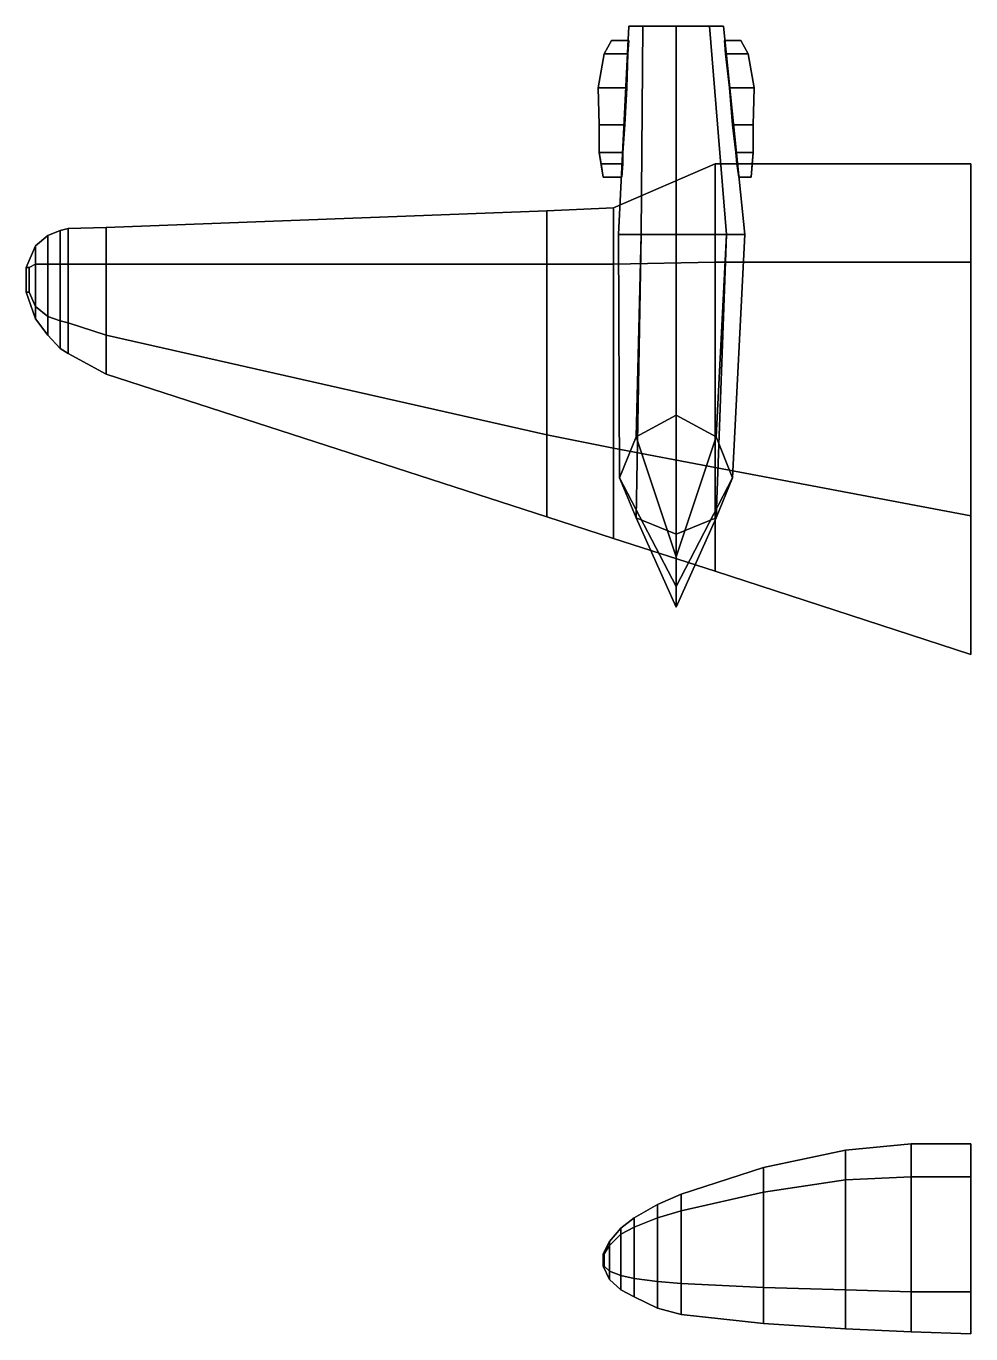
# Model space of a CAD drawing. Extents: x -9.2 to 0, y -6.7 to 6.
import ezdxf

# ---------------------------------------------------------------- set-up
doc = ezdxf.new("R2010")
doc.units = 0
doc.layers.add('WING1', color=5, linetype='CONTINUOUS')

msp = doc.modelspace()

# ---------------------------------------------------------------- linework, layer by layer
at = {"layer": 'WING1'}
for points in [[(-3.195, 6.04, 0.485), (-3.33, 6.04, 0.16), (-3.43, 4.01, -0.1), (-3.21, 4.01, 0.437)], [(-3.33, 6.04, 0.16), (-3.195, 6.04, -0.165), (-3.21, 4.01, -0.637), (-3.43, 4.01, -0.1)], [(-2.87, 6.04, 0.62), (-3.195, 6.04, 0.485), (-3.21, 4.01, 0.437), (-2.87, 4.01, 0.66)], [(-3.195, 6.04, -0.165), (-2.87, 6.04, -0.3), (-2.87, 4.01, -0.86), (-3.21, 4.01, -0.637)], [(-2.545, 6.04, 0.485), (-2.87, 6.04, 0.62), (-2.87, 4.01, 0.66), (-2.38, 4.01, 0.437)], [(-2.87, 6.04, -0.3), (-2.545, 6.04, -0.165), (-2.38, 4.01, -0.637), (-2.87, 4.01, -0.86)], [(-2.41, 6.04, 0.16), (-2.545, 6.04, 0.485), (-2.38, 4.01, 0.437), (-2.2, 4.01, -0.1)], [(-2.545, 6.04, -0.165), (-2.41, 6.04, 0.16), (-2.2, 4.01, -0.1), (-2.38, 4.01, -0.637)], [(-3.5, 5.9, 0.27), (-3.57, 5.77, 0.32), (-3.34, 5.77, 0.32), (-3.33, 5.9, 0.27)], [(-3.57, 5.77, -0.05), (-3.57, 5.77, 0.32), (-3.5, 5.9, 0.27), (-3.5, 5.9)], [(-3.33, 5.9), (-3.34, 5.77, -0.05), (-3.57, 5.77, -0.05), (-3.5, 5.9)], [(-3.5, 5.9), (-3.5, 5.9, 0.27), (-3.33, 5.9, 0.27), (-3.33, 5.9)], [(-2.4, 5.9, 0.27), (-2.39, 5.77, 0.32), (-2.17, 5.77, 0.32), (-2.24, 5.9, 0.27)], [(-2.24, 5.9, 0.27), (-2.24, 5.9), (-2.4, 5.9), (-2.4, 5.9, 0.27)], [(-2.24, 5.9), (-2.17, 5.77, -0.05), (-2.39, 5.77, -0.05), (-2.4, 5.9)], [(-2.17, 5.77, 0.32), (-2.17, 5.77, -0.05), (-2.24, 5.9), (-2.24, 5.9, 0.27)], [(-3.57, 5.77, 0.32), (-3.63, 5.44, 0.32), (-3.35, 5.44, 0.32), (-3.34, 5.77, 0.32)], [(-3.63, 5.44, -0.09), (-3.63, 5.44, 0.32), (-3.57, 5.77, 0.32), (-3.57, 5.77, -0.05)], [(-3.34, 5.77, -0.05), (-3.35, 5.44, -0.09), (-3.63, 5.44, -0.09), (-3.57, 5.77, -0.05)], [(-2.17, 5.77, -0.05), (-2.11, 5.44, -0.09), (-2.35, 5.44, -0.09), (-2.39, 5.77, -0.05)], [(-2.39, 5.77, 0.32), (-2.35, 5.44, 0.32), (-2.11, 5.44, 0.32), (-2.17, 5.77, 0.32)], [(-2.11, 5.44, 0.32), (-2.11, 5.44, -0.09), (-2.17, 5.77, -0.05), (-2.17, 5.77, 0.32)], [(-3.63, 5.44, 0.32), (-3.62, 5.08, 0.32), (-3.37, 5.08, 0.32), (-3.35, 5.44, 0.32)], [(-3.62, 5.08, -0.14), (-3.62, 5.08, 0.32), (-3.63, 5.44, 0.32), (-3.63, 5.44, -0.09)], [(-3.35, 5.44, -0.09), (-3.37, 5.08, -0.14), (-3.62, 5.08, -0.14), (-3.63, 5.44, -0.09)], [(-2.35, 5.44, 0.32), (-2.32, 5.08, 0.32), (-2.12, 5.08, 0.32), (-2.11, 5.44, 0.32)], [(-2.11, 5.44, -0.09), (-2.12, 5.08, -0.14), (-2.32, 5.08, -0.14), (-2.35, 5.44, -0.09)], [(-2.12, 5.08, 0.32), (-2.12, 5.08, -0.14), (-2.11, 5.44, -0.09), (-2.11, 5.44, 0.32)], [(-3.62, 5.08, 0.32), (-3.62, 4.81, 0.32), (-3.39, 4.81, 0.32), (-3.37, 5.08, 0.32)], [(-3.62, 4.81, -0.14), (-3.62, 4.81, 0.32), (-3.62, 5.08, 0.32), (-3.62, 5.08, -0.14)], [(-3.37, 5.08, -0.14), (-3.39, 4.81, -0.14), (-3.62, 4.81, -0.14), (-3.62, 5.08, -0.14)], [(-2.32, 5.08, 0.32), (-2.29, 4.81, 0.32), (-2.12, 4.81, 0.32), (-2.12, 5.08, 0.32)], [(-2.12, 5.08, -0.14), (-2.12, 4.81, -0.14), (-2.29, 4.81, -0.14), (-2.32, 5.08, -0.14)], [(-2.12, 4.81, 0.32), (-2.12, 4.81, -0.14), (-2.12, 5.08, -0.14), (-2.12, 5.08, 0.32)], [(-3.6, 4.7, -0.14), (-3.58, 4.57, 0.1), (-3.62, 4.81, 0.32), (-3.62, 4.81, -0.14)], [(-3.39, 4.81, -0.14), (-3.39, 4.7, -0.14), (-3.6, 4.7, -0.14), (-3.62, 4.81, -0.14)], [(-3.62, 4.81, 0.32), (-3.58, 4.57, 0.1), (-3.4, 4.57, 0.1), (-3.39, 4.81, 0.32)], [(-2.29, 4.81, 0.32), (-2.26, 4.57, 0.1), (-2.14, 4.57, 0.1), (-2.12, 4.81, 0.32)], [(-2.12, 4.81, -0.14), (-2.13, 4.7, -0.14), (-2.28, 4.7, -0.14), (-2.29, 4.81, -0.14)], [(-2.14, 4.57, 0.1), (-2.13, 4.7, -0.14), (-2.12, 4.81, -0.14), (-2.12, 4.81, 0.32)], [(-3.39, 4.7, -0.14), (-3.4, 4.57, 0.1), (-3.58, 4.57, 0.1), (-3.6, 4.7, -0.14)], [(-3.48, 3.72, 0.6), (-2.49, 3.74, 0.54), (-2.49, 4.7, 0.26), (-3.48, 4.27, 0.35)], [(-3.48, 4.27, 0.35), (-2.49, 4.7, 0.26), (-2.49, 3.74, 0.01), (-3.48, 3.72, 0.16)], [(-2.49, 3.74, 0.54), (0, 3.74, 0.49), (0, 4.7, 0.16), (-2.49, 4.7, 0.26)], [(-2.49, 4.7, 0.26), (0, 4.7, 0.16), (0, 3.74, -0.1), (-2.49, 3.74, 0.01)], [(-2.26, 4.57, 0.1), (-2.28, 4.7, -0.14), (-2.13, 4.7, -0.14), (-2.14, 4.57, 0.1)], [(-8.42, 3.72, 0.75), (-4.13, 3.72, 0.61), (-4.13, 4.24, 0.4), (-8.42, 4.08, 0.67)], [(-8.42, 4.08, 0.67), (-4.13, 4.24, 0.4), (-4.13, 3.72, 0.2), (-8.42, 3.72, 0.58)], [(-4.13, 3.72, 0.61), (-3.48, 3.72, 0.6), (-3.48, 4.27, 0.35), (-4.13, 4.24, 0.4)], [(-4.13, 4.24, 0.4), (-3.48, 4.27, 0.35), (-3.48, 3.72, 0.16), (-4.13, 3.72, 0.2)], [(-8.79, 3.72, 0.75), (-8.42, 3.72, 0.75), (-8.42, 4.08, 0.67), (-8.79, 4.07, 0.69)], [(-8.79, 4.07, 0.69), (-8.42, 4.08, 0.67), (-8.42, 3.72, 0.58), (-8.79, 3.72, 0.62)], [(-9.11, 3.72, 0.75), (-8.99, 3.72, 0.75), (-8.99, 4, 0.7), (-9.11, 3.9, 0.71)], [(-9.11, 3.9, 0.71), (-8.99, 4, 0.7), (-8.99, 3.72, 0.66), (-9.11, 3.72, 0.67)], [(-8.99, 3.72, 0.75), (-8.87, 3.72, 0.75), (-8.87, 4.05, 0.69), (-8.99, 4, 0.7)], [(-8.99, 4, 0.7), (-8.87, 4.05, 0.69), (-8.87, 3.72, 0.63), (-8.99, 3.72, 0.66)], [(-8.87, 3.72, 0.75), (-8.79, 3.72, 0.75), (-8.79, 4.07, 0.69), (-8.87, 4.05, 0.69)], [(-8.87, 4.05, 0.69), (-8.79, 4.07, 0.69), (-8.79, 3.72, 0.62), (-8.87, 3.72, 0.63)], [(-3.21, 4.01, 0.437), (-3.43, 4.01, -0.1), (-3.42, 1.64, -0.32), (-3.259, 1.25, 0.069)], [(-3.43, 4.01, -0.1), (-3.21, 4.01, -0.637), (-3.259, 2.04, -0.709), (-3.42, 1.64, -0.32)], [(-2.87, 4.01, 0.66), (-3.21, 4.01, 0.437), (-3.259, 1.25, 0.069), (-2.87, 1.09, 0.23)], [(-3.21, 4.01, -0.637), (-2.87, 4.01, -0.86), (-2.87, 2.25, -0.92), (-3.259, 2.04, -0.709)], [(-2.38, 4.01, 0.437), (-2.87, 4.01, 0.66), (-2.87, 1.09, 0.23), (-2.481, 1.25, 0.069)], [(-2.87, 4.01, -0.86), (-2.38, 4.01, -0.637), (-2.481, 2.04, -0.709), (-2.87, 2.25, -0.92)], [(-2.2, 4.01, -0.1), (-2.38, 4.01, 0.437), (-2.481, 1.25, 0.069), (-2.32, 1.64, -0.32)], [(-2.38, 4.01, -0.637), (-2.2, 4.01, -0.1), (-2.32, 1.64, -0.32), (-2.481, 2.04, -0.709)], [(-9.17, 3.69, 0.73), (-9.11, 3.72, 0.75), (-9.11, 3.9, 0.71), (-9.2, 3.69, 0.71)], [(-9.2, 3.69, 0.71), (-9.11, 3.9, 0.71), (-9.11, 3.72, 0.67), (-9.17, 3.69, 0.69)], [(-9.17, 3.45, 0.73), (-9.11, 3.31, 0.75), (-9.11, 3.72, 0.75), (-9.17, 3.69, 0.73)], [(-9.11, 3.72, 0.67), (-9.11, 3.31, 0.67), (-9.17, 3.45, 0.69), (-9.17, 3.69, 0.69)], [(-9.11, 3.31, 0.75), (-8.99, 3.21, 0.75), (-8.99, 3.72, 0.75), (-9.11, 3.72, 0.75)], [(-8.99, 3.72, 0.66), (-8.99, 3.21, 0.66), (-9.11, 3.31, 0.67), (-9.11, 3.72, 0.67)], [(-8.99, 3.21, 0.75), (-8.87, 3.17, 0.75), (-8.87, 3.72, 0.75), (-8.99, 3.72, 0.75)], [(-8.87, 3.72, 0.63), (-8.87, 3.17, 0.63), (-8.99, 3.21, 0.66), (-8.99, 3.72, 0.66)], [(-8.87, 3.17, 0.75), (-8.79, 3.15, 0.75), (-8.79, 3.72, 0.75), (-8.87, 3.72, 0.75)], [(-8.79, 3.72, 0.62), (-8.79, 3.15, 0.62), (-8.87, 3.17, 0.63), (-8.87, 3.72, 0.63)], [(-8.79, 3.15, 0.75), (-8.42, 3.03, 0.75), (-8.42, 3.72, 0.75), (-8.79, 3.72, 0.75)], [(-8.42, 3.72, 0.58), (-8.42, 3.03, 0.58), (-8.79, 3.15, 0.62), (-8.79, 3.72, 0.62)], [(-8.42, 3.03, 0.75), (-4.13, 2.06, 0.61), (-4.13, 3.72, 0.61), (-8.42, 3.72, 0.75)], [(-4.13, 3.72, 0.2), (-4.13, 2.06, 0.2), (-8.42, 3.03, 0.58), (-8.42, 3.72, 0.58)], [(-4.13, 2.06, 0.61), (-3.48, 1.93, 0.6), (-3.48, 3.72, 0.6), (-4.13, 3.72, 0.61)], [(-3.48, 3.72, 0.16), (-3.48, 1.93, 0.16), (-4.13, 2.06, 0.2), (-4.13, 3.72, 0.2)], [(-3.48, 1.93, 0.6), (-2.49, 1.74, 0.54), (-2.49, 3.74, 0.54), (-3.48, 3.72, 0.6)], [(-2.49, 3.74, 0.01), (-2.49, 1.74, 0.01), (-3.48, 1.93, 0.16), (-3.48, 3.72, 0.16)], [(-2.49, 1.74, 0.54), (0, 1.27, 0.49), (0, 3.74, 0.49), (-2.49, 3.74, 0.54)], [(0, 3.74, -0.1), (0, 1.27, -0.1), (-2.49, 1.74, 0.01), (-2.49, 3.74, 0.01)], [(-9.2, 3.69, 0.71), (-9.2, 3.45, 0.71), (-9.17, 3.45, 0.73), (-9.17, 3.69, 0.73)], [(-9.17, 3.69, 0.69), (-9.17, 3.45, 0.69), (-9.2, 3.45, 0.71), (-9.2, 3.69, 0.71)], [(-9.2, 3.45, 0.71), (-9.11, 3.19, 0.71), (-9.11, 3.31, 0.75), (-9.17, 3.45, 0.73)], [(-9.17, 3.45, 0.69), (-9.11, 3.31, 0.67), (-9.11, 3.19, 0.71), (-9.2, 3.45, 0.71)], [(-9.11, 3.19, 0.71), (-8.99, 3.03, 0.7), (-8.99, 3.21, 0.75), (-9.11, 3.31, 0.75)], [(-9.11, 3.31, 0.67), (-8.99, 3.21, 0.66), (-8.99, 3.03, 0.7), (-9.11, 3.19, 0.71)], [(-8.99, 3.03, 0.7), (-8.87, 2.9, 0.69), (-8.87, 3.17, 0.75), (-8.99, 3.21, 0.75)], [(-8.99, 3.21, 0.66), (-8.87, 3.17, 0.63), (-8.87, 2.9, 0.69), (-8.99, 3.03, 0.7)], [(-8.87, 2.9, 0.69), (-8.79, 2.85, 0.69), (-8.79, 3.15, 0.75), (-8.87, 3.17, 0.75)], [(-8.87, 3.17, 0.63), (-8.79, 3.15, 0.62), (-8.79, 2.85, 0.69), (-8.87, 2.9, 0.69)], [(-8.79, 2.85, 0.69), (-8.42, 2.65, 0.67), (-8.42, 3.03, 0.75), (-8.79, 3.15, 0.75)], [(-8.79, 3.15, 0.62), (-8.42, 3.03, 0.58), (-8.42, 2.65, 0.67), (-8.79, 2.85, 0.69)], [(-8.42, 2.65, 0.67), (-4.13, 1.26, 0.4), (-4.13, 2.06, 0.61), (-8.42, 3.03, 0.75)], [(-8.42, 3.03, 0.58), (-4.13, 2.06, 0.2), (-4.13, 1.26, 0.4), (-8.42, 2.65, 0.67)], [(-3.259, 2.04, -0.709), (-2.87, 2.25, -0.92), (-2.87, 1.33, -0.85), (-2.87, 0.87, -0.68)], [(-2.87, 2.25, -0.92), (-2.481, 2.04, -0.709), (-2.87, 0.87, -0.68), (-2.87, 1.33, -0.85)], [(-4.13, 1.26, 0.4), (-3.48, 1.05, 0.35), (-3.48, 1.93, 0.6), (-4.13, 2.06, 0.61)], [(-4.13, 2.06, 0.2), (-3.48, 1.93, 0.16), (-3.48, 1.05, 0.35), (-4.13, 1.26, 0.4)], [(-3.42, 1.64, -0.32), (-3.259, 2.04, -0.709), (-2.87, 0.87, -0.68), (-2.87, 0.58, -0.42)], [(-2.481, 2.04, -0.709), (-2.32, 1.64, -0.32), (-2.87, 0.58, -0.42), (-2.87, 0.87, -0.68)], [(-3.48, 1.05, 0.35), (-2.49, 0.73, 0.26), (-2.49, 1.74, 0.54), (-3.48, 1.93, 0.6)], [(-3.48, 1.93, 0.16), (-2.49, 1.74, 0.01), (-2.49, 0.73, 0.26), (-3.48, 1.05, 0.35)], [(-2.49, 0.73, 0.26), (0, -0.08, 0.16), (0, 1.27, 0.49), (-2.49, 1.74, 0.54)], [(-2.49, 1.74, 0.01), (0, 1.27, -0.1), (0, -0.08, 0.16), (-2.49, 0.73, 0.26)], [(-3.259, 1.25, 0.069), (-3.42, 1.64, -0.32), (-2.87, 0.58, -0.42), (-2.87, 0.38, -0.04)], [(-2.32, 1.64, -0.32), (-2.481, 1.25, 0.069), (-2.87, 0.38, -0.04), (-2.87, 0.58, -0.42)], [(-2.87, 1.09, 0.23), (-3.259, 1.25, 0.069), (-2.87, 0.38, -0.04), (-2.87, 0.38, 0.13)], [(-2.481, 1.25, 0.069), (-2.87, 1.09, 0.23), (-2.87, 0.38, 0.13), (-2.87, 0.38, -0.04)], [(-2.02, -5.32, 0.52), (-1.22, -5.2, 0.54), (-1.22, -4.91, 0.46), (-2.02, -5.08, 0.46)], [(-2.02, -5.08, 0.46), (-1.22, -4.91, 0.46), (-1.22, -5.2, 0.39), (-2.02, -5.32, 0.41)], [(-1.22, -5.2, 0.54), (-0.58, -5.17, 0.54), (-0.58, -4.85, 0.46), (-1.22, -4.91, 0.46)], [(-1.22, -4.91, 0.46), (-0.58, -4.85, 0.46), (-0.58, -5.17, 0.39), (-1.22, -5.2, 0.39)], [(-0.58, -5.17, 0.54), (0, -5.17, 0.55), (0, -4.85, 0.46), (-0.58, -4.85, 0.46)], [(-0.58, -4.85, 0.46), (0, -4.85, 0.46), (0, -5.17, 0.37), (-0.58, -5.17, 0.39)], [(-2.82, -5.5, 0.51), (-2.02, -5.32, 0.52), (-2.02, -5.08, 0.46), (-2.82, -5.34, 0.46)], [(-2.82, -5.34, 0.46), (-2.02, -5.08, 0.46), (-2.02, -5.32, 0.41), (-2.82, -5.5, 0.44)], [(-2.02, -6.25, 0.52), (-1.22, -6.27, 0.54), (-1.22, -5.2, 0.54), (-2.02, -5.32, 0.52)], [(-1.22, -5.2, 0.39), (-1.22, -6.27, 0.39), (-2.02, -6.25, 0.41), (-2.02, -5.32, 0.41)], [(-1.22, -6.27, 0.54), (-0.58, -6.29, 0.54), (-0.58, -5.17, 0.54), (-1.22, -5.2, 0.54)], [(-0.58, -5.17, 0.39), (-0.58, -6.29, 0.39), (-1.22, -6.27, 0.39), (-1.22, -5.2, 0.39)], [(-0.58, -6.29, 0.54), (0, -6.29, 0.55), (0, -5.17, 0.55), (-0.58, -5.17, 0.54)], [(0, -5.17, 0.37), (0, -6.29, 0.37), (-0.58, -6.29, 0.39), (-0.58, -5.17, 0.39)], [(-3.05, -5.57, 0.5), (-2.82, -5.5, 0.51), (-2.82, -5.34, 0.46), (-3.05, -5.44, 0.46)], [(-3.05, -5.44, 0.46), (-2.82, -5.34, 0.46), (-2.82, -5.5, 0.44), (-3.05, -5.57, 0.44)], [(-2.82, -6.21, 0.51), (-2.02, -6.25, 0.52), (-2.02, -5.32, 0.52), (-2.82, -5.5, 0.51)], [(-2.02, -5.32, 0.41), (-2.02, -6.25, 0.41), (-2.82, -6.21, 0.44), (-2.82, -5.5, 0.44)], [(-3.28, -5.66, 0.48), (-3.05, -5.57, 0.5), (-3.05, -5.44, 0.46), (-3.28, -5.57, 0.46)], [(-3.28, -5.57, 0.46), (-3.05, -5.44, 0.46), (-3.05, -5.57, 0.44), (-3.28, -5.66, 0.44)], [(-3.41, -5.73, 0.48), (-3.28, -5.66, 0.48), (-3.28, -5.57, 0.46), (-3.41, -5.67, 0.46)], [(-3.41, -5.67, 0.46), (-3.28, -5.57, 0.46), (-3.28, -5.66, 0.44), (-3.41, -5.73, 0.44)], [(-3.28, -6.16, 0.48), (-3.05, -6.19, 0.5), (-3.05, -5.57, 0.5), (-3.28, -5.66, 0.48)], [(-3.05, -5.57, 0.44), (-3.05, -6.19, 0.44), (-3.28, -6.16, 0.44), (-3.28, -5.66, 0.44)], [(-3.05, -6.19, 0.5), (-2.82, -6.21, 0.51), (-2.82, -5.5, 0.51), (-3.05, -5.57, 0.5)], [(-2.82, -5.5, 0.44), (-2.82, -6.21, 0.44), (-3.05, -6.19, 0.44), (-3.05, -5.57, 0.44)], [(-3.52, -5.84, 0.48), (-3.41, -5.73, 0.48), (-3.41, -5.67, 0.46), (-3.52, -5.8, 0.46)], [(-3.52, -5.8, 0.46), (-3.41, -5.67, 0.46), (-3.41, -5.73, 0.44), (-3.52, -5.84, 0.44)], [(-3.52, -6.09, 0.48), (-3.41, -6.13, 0.48), (-3.41, -5.73, 0.48), (-3.52, -5.84, 0.48)], [(-3.41, -5.73, 0.44), (-3.41, -6.13, 0.44), (-3.52, -6.09, 0.44), (-3.52, -5.84, 0.44)], [(-3.41, -6.13, 0.48), (-3.28, -6.16, 0.48), (-3.28, -5.66, 0.48), (-3.41, -5.73, 0.48)], [(-3.28, -5.66, 0.44), (-3.28, -6.16, 0.44), (-3.41, -6.13, 0.44), (-3.41, -5.73, 0.44)], [(-3.57, -5.92, 0.47), (-3.52, -5.84, 0.48), (-3.52, -5.8, 0.46), (-3.58, -5.92, 0.46)], [(-3.58, -5.92, 0.46), (-3.52, -5.8, 0.46), (-3.52, -5.84, 0.44), (-3.57, -5.92, 0.45)], [(-3.57, -6.04, 0.47), (-3.52, -6.09, 0.48), (-3.52, -5.84, 0.48), (-3.57, -5.92, 0.47)], [(-3.52, -5.84, 0.44), (-3.52, -6.09, 0.44), (-3.57, -6.04, 0.45), (-3.57, -5.92, 0.45)], [(-3.58, -5.92, 0.46), (-3.58, -6.04, 0.46), (-3.57, -6.04, 0.47), (-3.57, -5.92, 0.47)], [(-3.57, -5.92, 0.45), (-3.57, -6.04, 0.45), (-3.58, -6.04, 0.46), (-3.58, -5.92, 0.46)], [(-3.58, -6.04, 0.46), (-3.52, -6.17, 0.46), (-3.52, -6.09, 0.48), (-3.57, -6.04, 0.47)], [(-3.57, -6.04, 0.45), (-3.52, -6.09, 0.44), (-3.52, -6.17, 0.46), (-3.58, -6.04, 0.46)], [(-3.52, -6.17, 0.46), (-3.41, -6.27, 0.46), (-3.41, -6.13, 0.48), (-3.52, -6.09, 0.48)], [(-3.52, -6.09, 0.44), (-3.41, -6.13, 0.44), (-3.41, -6.27, 0.46), (-3.52, -6.17, 0.46)], [(-3.41, -6.27, 0.46), (-3.28, -6.34, 0.46), (-3.28, -6.16, 0.48), (-3.41, -6.13, 0.48)], [(-3.41, -6.13, 0.44), (-3.28, -6.16, 0.44), (-3.28, -6.34, 0.46), (-3.41, -6.27, 0.46)], [(-3.28, -6.34, 0.46), (-3.05, -6.45, 0.46), (-3.05, -6.19, 0.5), (-3.28, -6.16, 0.48)], [(-3.28, -6.16, 0.44), (-3.05, -6.19, 0.44), (-3.05, -6.45, 0.46), (-3.28, -6.34, 0.46)], [(-3.05, -6.45, 0.46), (-2.82, -6.51, 0.46), (-2.82, -6.21, 0.51), (-3.05, -6.19, 0.5)], [(-3.05, -6.19, 0.44), (-2.82, -6.21, 0.44), (-2.82, -6.51, 0.46), (-3.05, -6.45, 0.46)], [(-2.82, -6.51, 0.46), (-2.02, -6.6, 0.46), (-2.02, -6.25, 0.52), (-2.82, -6.21, 0.51)], [(-2.82, -6.21, 0.44), (-2.02, -6.25, 0.41), (-2.02, -6.6, 0.46), (-2.82, -6.51, 0.46)], [(-2.02, -6.6, 0.46), (-1.22, -6.65, 0.46), (-1.22, -6.27, 0.54), (-2.02, -6.25, 0.52)], [(-2.02, -6.25, 0.41), (-1.22, -6.27, 0.39), (-1.22, -6.65, 0.46), (-2.02, -6.6, 0.46)], [(-1.22, -6.65, 0.46), (-0.58, -6.68, 0.46), (-0.58, -6.29, 0.54), (-1.22, -6.27, 0.54)], [(-1.22, -6.27, 0.39), (-0.58, -6.29, 0.39), (-0.58, -6.68, 0.46), (-1.22, -6.65, 0.46)], [(-0.58, -6.68, 0.46), (0, -6.7, 0.46), (0, -6.29, 0.55), (-0.58, -6.29, 0.54)], [(-0.58, -6.29, 0.39), (0, -6.29, 0.37), (0, -6.7, 0.46), (-0.58, -6.68, 0.46)]]:
    msp.add_3dface(points, dxfattribs=at)

doc.saveas('drawing.dxf')
